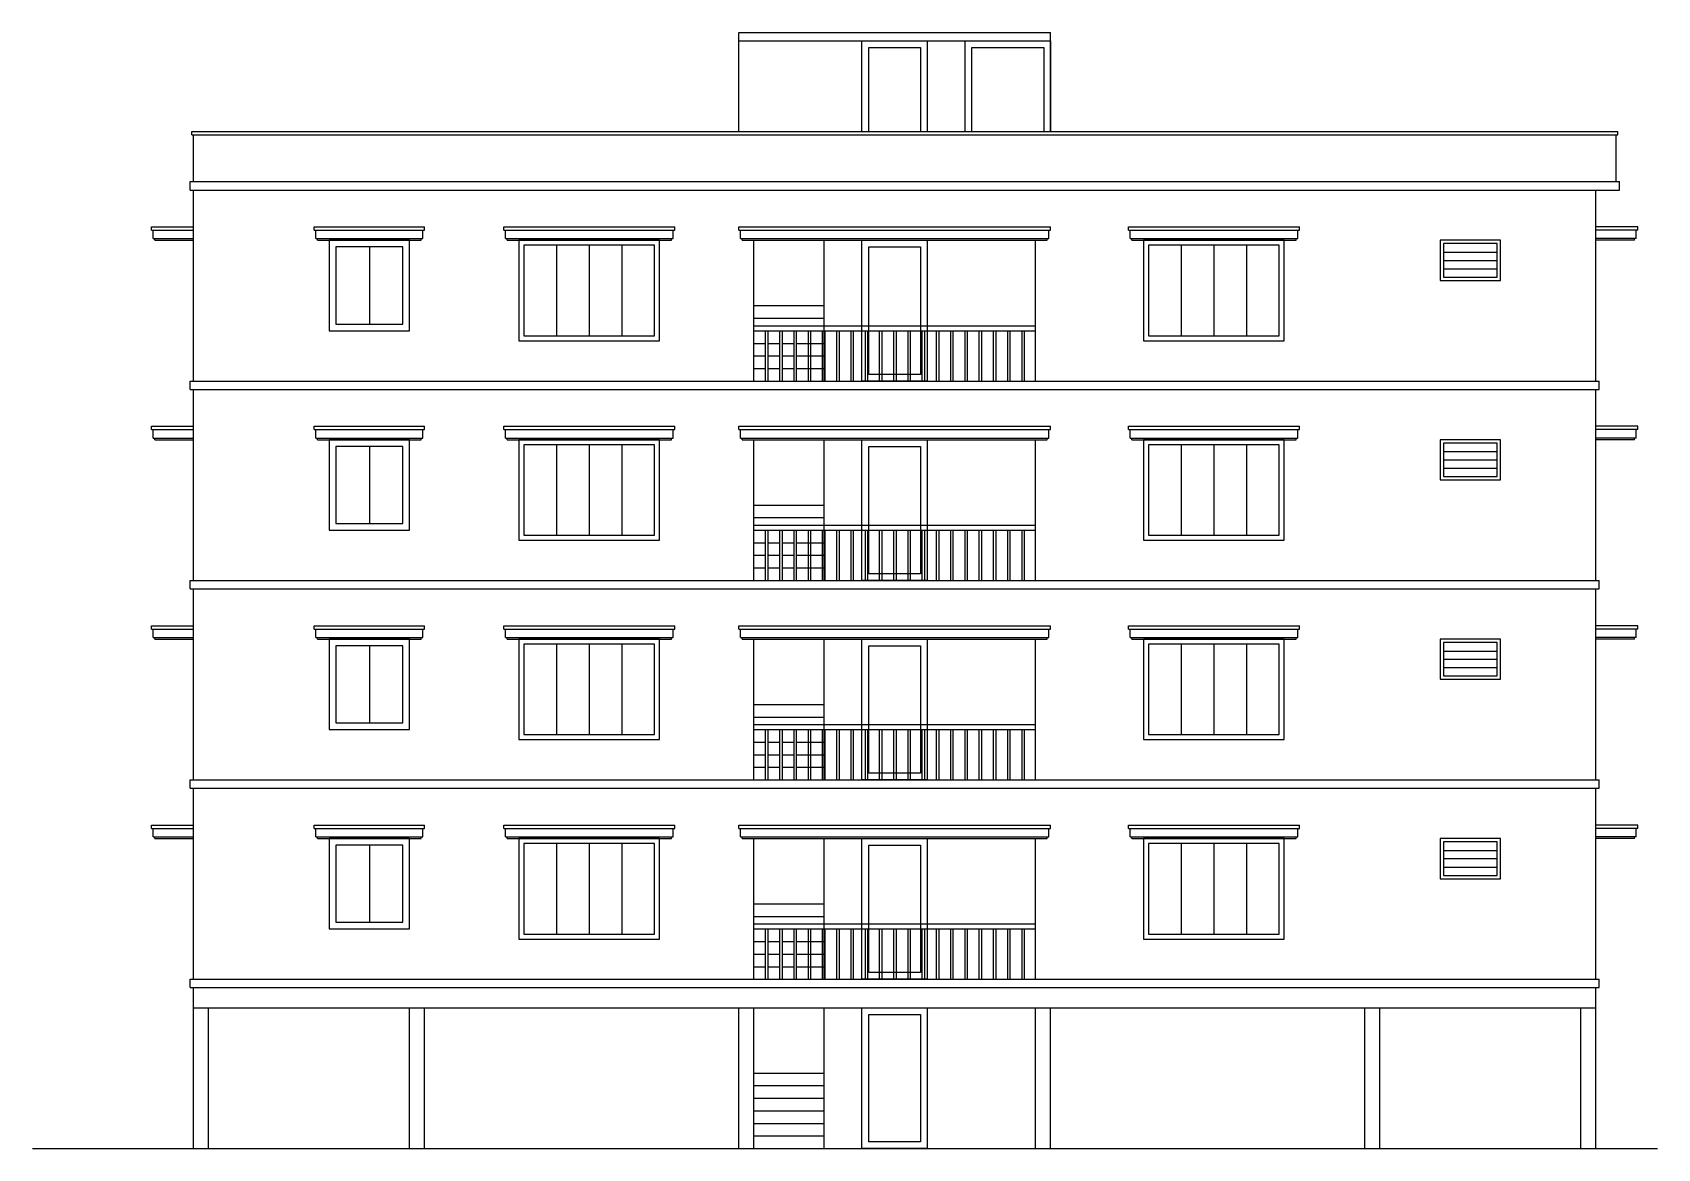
# Model space of a CAD drawing. Header units: metres. Extents: x 516 to 666, y 54 to 108.
# Drawn here: x 516.24 to 540.88, y 76.47 to 93.39 of the extents above; entities that cross this region are included whole.
import ezdxf

# ---------------------------------------------------------------- set-up
doc = ezdxf.new("R2010")
doc.units = ezdxf.units.M
doc.header["$LTSCALE"] = 30
doc.header["$MEASUREMENT"] = 0
doc.layers.get('0').update_dxf_attribs({"linetype": 'CONTINUOUS'})

msp = doc.modelspace()

# ---------------------------------------------------------------- linework, layer by layer
for p, q in [((526.9518, 93.3919), (531.6777, 93.3919)), ((526.9518, 91.8928), (526.9518, 93.3919)), ((531.6777, 91.8928), (531.6777, 93.3919)), ((526.9518, 93.2648), (531.6777, 93.2648)), ((530.3819, 91.8928), (530.3819, 93.2648)), ((518.6561, 91.8928), (540.2783, 91.8928)), ((518.6561, 91.842), (518.6561, 91.8928)), ((518.6561, 91.842), (540.2783, 91.842)), ((518.6815, 91.1306), (518.6815, 91.842)), ((540.2529, 91.1306), (540.2529, 91.842)), ((540.2783, 91.842), (540.2783, 91.8928)), ((518.6307, 91.1306), (539.9988, 91.1306)), ((518.6307, 91.1306), (540.3037, 91.1306)), ((518.6307, 91.0035), (518.6307, 91.1306)), ((518.6307, 91.0035), (518.6307, 91.1306)), ((518.6307, 91.0035), (539.9988, 91.0035)), ((518.6307, 91.0035), (540.3037, 91.0035)), ((518.6815, 88.107), (518.6815, 91.0035)), ((539.948, 88.107), (539.948, 91.0035)), ((540.3037, 91.0035), (540.3037, 91.1306)), ((518.0463, 90.3937), (518.0463, 90.4445)), ((518.0463, 90.4445), (518.6815, 90.4445)), ((520.5109, 90.4445), (522.1878, 90.4445)), ((520.5109, 90.3937), (520.5109, 90.4445)), ((522.1878, 90.3937), (522.1878, 90.4445)), ((523.3883, 90.4445), (525.98, 90.4445)), ((523.3883, 90.3937), (523.3883, 90.4445)), ((525.98, 90.3937), (525.98, 90.4445)), ((526.9518, 90.4445), (531.6777, 90.4445)), ((526.9518, 90.3937), (526.9518, 90.4445)), ((531.6777, 90.3937), (531.6777, 90.4445)), ((532.8601, 90.4445), (535.4517, 90.4445)), ((532.8601, 90.3937), (532.8601, 90.4445)), ((535.4517, 90.3937), (535.4517, 90.4445)), ((540.5832, 90.4445), (539.948, 90.4445)), ((540.5832, 90.3937), (540.5832, 90.4445)), ((518.0463, 90.3937), (518.6815, 90.3937)), ((518.0717, 90.2667), (518.0717, 90.3937)), ((518.0717, 90.2667), (518.6815, 90.2667)), ((518.0971, 90.2413), (518.0971, 90.2667)), ((518.0971, 90.2413), (518.6815, 90.2413)), ((520.5109, 90.3937), (522.1878, 90.3937)), ((520.5363, 90.2667), (520.5363, 90.3937)), ((520.5363, 90.2667), (522.1624, 90.2667)), ((520.5617, 90.2413), (520.5617, 90.2667)), ((520.5617, 90.2413), (522.137, 90.2413)), ((522.137, 90.2413), (522.137, 90.2667)), ((522.1624, 90.2667), (522.1624, 90.3937)), ((523.3883, 90.3937), (525.98, 90.3937)), ((523.4138, 90.2667), (523.4138, 90.3937)), ((523.4138, 90.2667), (525.9546, 90.2667)), ((523.4392, 90.2413), (523.4392, 90.2667)), ((523.4392, 90.2413), (525.9291, 90.2413)), ((525.9291, 90.2413), (525.9291, 90.2667)), ((525.9546, 90.2667), (525.9546, 90.3937)), ((526.9518, 90.3937), (531.6777, 90.3937)), ((526.9772, 90.2667), (526.9772, 90.3937)), ((526.9772, 90.2667), (531.6523, 90.2667)), ((527.0026, 90.2413), (527.0026, 90.2667)), ((527.0026, 90.2413), (531.6269, 90.2413)), ((527.1805, 88.107), (527.1805, 90.2413)), ((528.2476, 88.107), (528.2476, 90.2413)), ((531.449, 88.107), (531.449, 90.2413)), ((531.6269, 90.2413), (531.6269, 90.2667)), ((531.6523, 90.2667), (531.6523, 90.3937)), ((532.8601, 90.3937), (535.4517, 90.3937)), ((532.8855, 90.2667), (532.8855, 90.3937)), ((532.8855, 90.2667), (535.4263, 90.2667)), ((532.9109, 90.2413), (532.9109, 90.2667)), ((532.9109, 90.2413), (535.4009, 90.2413)), ((535.4009, 90.2413), (535.4009, 90.2667)), ((535.4263, 90.2667), (535.4263, 90.3937)), ((540.5832, 90.3937), (539.948, 90.3937)), ((540.5578, 90.2667), (539.948, 90.2667)), ((540.5324, 90.2413), (539.948, 90.2413)), ((540.5324, 90.2413), (540.5324, 90.2667)), ((540.5578, 90.2667), (540.5578, 90.3937)), ((521.3494, 90.1396), (521.3494, 88.9709)), ((524.1887, 90.1651), (524.1887, 88.793)), ((524.6842, 90.1651), (524.6842, 88.793)), ((525.1796, 90.1651), (525.1796, 88.793)), ((533.6604, 90.1651), (533.6604, 88.793)), ((534.1559, 90.1651), (534.1559, 88.793)), ((534.6514, 90.1651), (534.6514, 88.793)), ((537.6359, 90.0604), (538.4489, 90.0604)), ((537.6359, 89.9364), (538.4489, 89.9364)), ((537.6359, 89.8088), (538.4489, 89.8088)), ((527.1805, 89.2504), (528.2476, 89.2504)), ((527.1805, 89.0598), (528.2476, 89.0598)), ((527.1805, 88.9455), (531.449, 88.9455)), ((527.1805, 88.8692), (531.449, 88.8692)), ((527.1805, 88.8692), (528.2476, 88.8692)), ((527.3583, 88.107), (527.3583, 88.8692)), ((527.3965, 88.107), (527.3965, 88.8692)), ((527.5743, 88.107), (527.5743, 88.8692)), ((527.6124, 88.107), (527.6124, 88.8692)), ((527.7903, 88.107), (527.7903, 88.8692)), ((527.8284, 88.107), (527.8284, 88.8692)), ((528.0062, 88.107), (528.0062, 88.8692)), ((528.0444, 88.107), (528.0444, 88.8692)), ((528.2222, 88.107), (528.2222, 88.8692)), ((528.2603, 88.107), (528.2603, 88.8692)), ((528.4382, 88.107), (528.4382, 88.8692)), ((528.4763, 88.107), (528.4763, 88.8692)), ((528.6542, 88.107), (528.6542, 88.8692)), ((528.6923, 88.107), (528.6923, 88.8692)), ((528.8701, 88.107), (528.8701, 88.8692)), ((528.9082, 88.107), (528.9082, 88.8692)), ((529.0861, 88.107), (529.0861, 88.8692)), ((529.1242, 88.107), (529.1242, 88.8692)), ((529.3021, 88.107), (529.3021, 88.8692)), ((529.3402, 88.107), (529.3402, 88.8692)), ((529.518, 88.107), (529.518, 88.8692)), ((529.5561, 88.107), (529.5561, 88.8692)), ((529.734, 88.107), (529.734, 88.8692)), ((529.7721, 88.107), (529.7721, 88.8692)), ((529.95, 88.107), (529.95, 88.8692)), ((529.9881, 88.107), (529.9881, 88.8692)), ((530.1659, 88.107), (530.1659, 88.8692)), ((530.204, 88.107), (530.204, 88.8692)), ((530.3819, 88.107), (530.3819, 88.8692)), ((530.42, 88.107), (530.42, 88.8692)), ((530.5979, 88.107), (530.5979, 88.8692)), ((530.636, 88.107), (530.636, 88.8692)), ((530.8138, 88.107), (530.8138, 88.8692)), ((530.8519, 88.107), (530.8519, 88.8692)), ((531.0298, 88.107), (531.0298, 88.8692)), ((531.0679, 88.107), (531.0679, 88.8692)), ((531.2458, 88.107), (531.2458, 88.8692)), ((531.2839, 88.107), (531.2839, 88.8692)), ((527.1805, 88.6787), (527.3583, 88.6787)), ((527.1805, 88.4881), (527.3583, 88.4881)), ((527.3965, 88.6787), (527.5743, 88.6787)), ((527.3965, 88.4881), (527.5743, 88.4881)), ((527.6124, 88.6787), (527.7903, 88.6787)), ((527.6124, 88.4881), (527.7903, 88.4881)), ((527.8284, 88.6787), (528.2476, 88.6787)), ((527.8284, 88.4881), (528.2476, 88.4881)), ((527.1805, 88.2976), (527.3583, 88.2976)), ((527.3965, 88.2976), (527.5743, 88.2976)), ((527.6124, 88.2976), (527.7903, 88.2976)), ((527.8284, 88.2976), (528.2476, 88.2976)), ((518.6307, 88.107), (539.9988, 88.107)), ((518.6307, 87.98), (518.6307, 88.107)), ((518.6307, 87.98), (539.9988, 87.98)), ((518.6815, 85.0835), (518.6815, 87.98)), ((539.948, 85.0835), (539.948, 87.98)), ((539.9988, 87.98), (539.9988, 88.107)), ((518.0463, 87.3702), (518.0463, 87.421)), ((518.0463, 87.421), (518.6815, 87.421)), ((518.0463, 87.3702), (518.6815, 87.3702)), ((518.0717, 87.2431), (518.0717, 87.3702)), ((518.0717, 87.2431), (518.6815, 87.2431)), ((518.0971, 87.2177), (518.0971, 87.2431)), ((520.5109, 87.421), (522.1878, 87.421)), ((520.5109, 87.3702), (520.5109, 87.421)), ((520.5109, 87.3702), (522.1878, 87.3702)), ((520.5363, 87.2431), (520.5363, 87.3702)), ((520.5363, 87.2431), (522.1624, 87.2431)), ((520.5617, 87.2177), (520.5617, 87.2431)), ((522.137, 87.2177), (522.137, 87.2431)), ((522.1624, 87.2431), (522.1624, 87.3702)), ((522.1878, 87.3702), (522.1878, 87.421)), ((523.3883, 87.421), (525.98, 87.421)), ((523.3883, 87.3702), (523.3883, 87.421)), ((523.3883, 87.3702), (525.98, 87.3702)), ((523.4138, 87.2431), (523.4138, 87.3702)), ((523.4138, 87.2431), (525.9546, 87.2431)), ((523.4392, 87.2177), (523.4392, 87.2431)), ((525.9291, 87.2177), (525.9291, 87.2431)), ((525.9546, 87.2431), (525.9546, 87.3702)), ((525.98, 87.3702), (525.98, 87.421)), ((526.9518, 87.421), (531.6777, 87.421)), ((526.9518, 87.3702), (526.9518, 87.421)), ((526.9518, 87.3702), (531.6777, 87.3702)), ((526.9772, 87.2431), (526.9772, 87.3702)), ((526.9772, 87.2431), (531.6523, 87.2431)), ((527.0026, 87.2177), (527.0026, 87.2431)), ((531.6269, 87.2177), (531.6269, 87.2431)), ((531.6523, 87.2431), (531.6523, 87.3702)), ((531.6777, 87.3702), (531.6777, 87.421)), ((532.8601, 87.421), (535.4517, 87.421)), ((532.8601, 87.3702), (532.8601, 87.421)), ((532.8601, 87.3702), (535.4517, 87.3702)), ((532.8855, 87.2431), (532.8855, 87.3702)), ((532.8855, 87.2431), (535.4263, 87.2431)), ((532.9109, 87.2177), (532.9109, 87.2431)), ((535.4009, 87.2177), (535.4009, 87.2431)), ((535.4263, 87.2431), (535.4263, 87.3702)), ((535.4517, 87.3702), (535.4517, 87.421)), ((540.5832, 87.421), (539.948, 87.421)), ((540.5832, 87.3702), (539.948, 87.3702)), ((540.5578, 87.2431), (539.948, 87.2431)), ((540.5324, 87.2177), (540.5324, 87.2431)), ((540.5578, 87.2431), (540.5578, 87.3702)), ((540.5832, 87.3702), (540.5832, 87.421)), ((518.0971, 87.2177), (518.6815, 87.2177)), ((520.5617, 87.2177), (522.137, 87.2177)), ((521.3494, 87.1161), (521.3494, 85.9473)), ((523.4392, 87.2177), (525.9291, 87.2177)), ((524.1887, 87.1415), (524.1887, 85.7695)), ((524.6842, 87.1415), (524.6842, 85.7695)), ((525.1796, 87.1415), (525.1796, 85.7695)), ((527.0026, 87.2177), (531.6269, 87.2177)), ((527.1805, 85.0835), (527.1805, 87.2177)), ((528.2476, 85.0835), (528.2476, 87.2177)), ((531.449, 85.0835), (531.449, 87.2177)), ((532.9109, 87.2177), (535.4009, 87.2177)), ((533.6604, 87.1415), (533.6604, 85.7695)), ((534.1559, 87.1415), (534.1559, 85.7695)), ((534.6514, 87.1415), (534.6514, 85.7695)), ((537.6359, 87.0369), (538.4489, 87.0369)), ((540.5324, 87.2177), (539.948, 87.2177)), ((537.6359, 86.9128), (538.4489, 86.9128)), ((537.6359, 86.7852), (538.4489, 86.7852)), ((527.1805, 86.2268), (528.2476, 86.2268)), ((527.1805, 86.0363), (528.2476, 86.0363)), ((527.1805, 85.9219), (531.449, 85.9219)), ((527.1805, 85.8457), (531.449, 85.8457)), ((527.1805, 85.8457), (528.2476, 85.8457)), ((527.3583, 85.0835), (527.3583, 85.8457)), ((527.3965, 85.0835), (527.3965, 85.8457)), ((527.5743, 85.0835), (527.5743, 85.8457)), ((527.6124, 85.0835), (527.6124, 85.8457)), ((527.7903, 85.0835), (527.7903, 85.8457)), ((527.8284, 85.0835), (527.8284, 85.8457)), ((528.0062, 85.0835), (528.0062, 85.8457)), ((528.0444, 85.0835), (528.0444, 85.8457)), ((528.2222, 85.0835), (528.2222, 85.8457)), ((528.2603, 85.0835), (528.2603, 85.8457)), ((528.4382, 85.0835), (528.4382, 85.8457)), ((528.4763, 85.0835), (528.4763, 85.8457)), ((528.6542, 85.0835), (528.6542, 85.8457)), ((528.6923, 85.0835), (528.6923, 85.8457)), ((528.8701, 85.0835), (528.8701, 85.8457)), ((528.9082, 85.0835), (528.9082, 85.8457)), ((529.0861, 85.0835), (529.0861, 85.8457)), ((529.1242, 85.0835), (529.1242, 85.8457)), ((529.3021, 85.0835), (529.3021, 85.8457)), ((529.3402, 85.0835), (529.3402, 85.8457)), ((529.518, 85.0835), (529.518, 85.8457)), ((529.5561, 85.0835), (529.5561, 85.8457)), ((529.734, 85.0835), (529.734, 85.8457)), ((529.7721, 85.0835), (529.7721, 85.8457)), ((529.95, 85.0835), (529.95, 85.8457)), ((529.9881, 85.0835), (529.9881, 85.8457)), ((530.1659, 85.0835), (530.1659, 85.8457)), ((530.204, 85.0835), (530.204, 85.8457)), ((530.3819, 85.0835), (530.3819, 85.8457)), ((530.42, 85.0835), (530.42, 85.8457)), ((530.5979, 85.0835), (530.5979, 85.8457)), ((530.636, 85.0835), (530.636, 85.8457)), ((530.8138, 85.0835), (530.8138, 85.8457)), ((530.8519, 85.0835), (530.8519, 85.8457)), ((531.0298, 85.0835), (531.0298, 85.8457)), ((531.0679, 85.0835), (531.0679, 85.8457)), ((531.2458, 85.0835), (531.2458, 85.8457)), ((531.2839, 85.0835), (531.2839, 85.8457)), ((527.1805, 85.6551), (527.3583, 85.6551)), ((527.3965, 85.6551), (527.5743, 85.6551)), ((527.6124, 85.6551), (527.7903, 85.6551)), ((527.8284, 85.6551), (528.2476, 85.6551)), ((527.1805, 85.4646), (527.3583, 85.4646)), ((527.1805, 85.274), (527.3583, 85.274)), ((527.3965, 85.4646), (527.5743, 85.4646)), ((527.3965, 85.274), (527.5743, 85.274)), ((527.6124, 85.4646), (527.7903, 85.4646)), ((527.6124, 85.274), (527.7903, 85.274)), ((527.8284, 85.4646), (528.2476, 85.4646)), ((527.8284, 85.274), (528.2476, 85.274)), ((518.6307, 85.0835), (539.9988, 85.0835)), ((518.6307, 85.0835), (539.9988, 85.0835)), ((518.6307, 84.9564), (518.6307, 85.0835)), ((539.9988, 84.9564), (539.9988, 85.0835)), ((518.6307, 84.9564), (539.9988, 84.9564)), ((518.6307, 84.9564), (539.9988, 84.9564)), ((518.6815, 82.0599), (518.6815, 84.9564)), ((539.948, 82.0599), (539.948, 84.9564)), ((518.0463, 84.3466), (518.0463, 84.3974)), ((518.0463, 84.3974), (518.6815, 84.3974)), ((518.0463, 84.3466), (518.6815, 84.3466)), ((518.0717, 84.2196), (518.0717, 84.3466)), ((520.5109, 84.3974), (522.1878, 84.3974)), ((520.5109, 84.3466), (520.5109, 84.3974)), ((520.5109, 84.3466), (522.1878, 84.3466)), ((520.5363, 84.2196), (520.5363, 84.3466)), ((522.1624, 84.2196), (522.1624, 84.3466)), ((522.1878, 84.3466), (522.1878, 84.3974)), ((523.3883, 84.3974), (525.98, 84.3974)), ((523.3883, 84.3466), (523.3883, 84.3974)), ((523.3883, 84.3466), (525.98, 84.3466)), ((523.4138, 84.2196), (523.4138, 84.3466)), ((525.9546, 84.2196), (525.9546, 84.3466)), ((525.98, 84.3466), (525.98, 84.3974)), ((526.9518, 84.3974), (531.6777, 84.3974)), ((526.9518, 84.3466), (526.9518, 84.3974)), ((526.9518, 84.3466), (531.6777, 84.3466)), ((526.9772, 84.2196), (526.9772, 84.3466)), ((531.6523, 84.2196), (531.6523, 84.3466)), ((531.6777, 84.3466), (531.6777, 84.3974)), ((532.8601, 84.3974), (535.4517, 84.3974)), ((532.8601, 84.3466), (532.8601, 84.3974)), ((532.8601, 84.3466), (535.4517, 84.3466)), ((532.8855, 84.2196), (532.8855, 84.3466)), ((535.4263, 84.2196), (535.4263, 84.3466)), ((535.4517, 84.3466), (535.4517, 84.3974)), ((540.5832, 84.3974), (539.948, 84.3974)), ((540.5832, 84.3466), (539.948, 84.3466)), ((540.5578, 84.2196), (540.5578, 84.3466)), ((540.5832, 84.3466), (540.5832, 84.3974)), ((518.0717, 84.2196), (518.6815, 84.2196)), ((518.0971, 84.1942), (518.0971, 84.2196)), ((518.0971, 84.1942), (518.6815, 84.1942)), ((520.5363, 84.2196), (522.1624, 84.2196)), ((520.5617, 84.1942), (520.5617, 84.2196)), ((520.5617, 84.1942), (522.137, 84.1942)), ((521.3494, 84.0925), (521.3494, 82.9238)), ((522.137, 84.1942), (522.137, 84.2196)), ((523.4138, 84.2196), (525.9546, 84.2196)), ((523.4392, 84.1942), (523.4392, 84.2196)), ((523.4392, 84.1942), (525.9291, 84.1942)), ((524.1887, 84.118), (524.1887, 82.7459)), ((524.6842, 84.118), (524.6842, 82.7459)), ((525.1796, 84.118), (525.1796, 82.7459)), ((525.9291, 84.1942), (525.9291, 84.2196)), ((526.9772, 84.2196), (531.6523, 84.2196)), ((527.0026, 84.1942), (527.0026, 84.2196)), ((527.0026, 84.1942), (531.6269, 84.1942)), ((527.1805, 82.0599), (527.1805, 84.1942)), ((528.2476, 82.0599), (528.2476, 84.1942)), ((531.449, 82.0599), (531.449, 84.1942)), ((531.6269, 84.1942), (531.6269, 84.2196)), ((532.8855, 84.2196), (535.4263, 84.2196)), ((532.9109, 84.1942), (532.9109, 84.2196)), ((532.9109, 84.1942), (535.4009, 84.1942)), ((533.6604, 84.118), (533.6604, 82.7459)), ((534.1559, 84.118), (534.1559, 82.7459)), ((534.6514, 84.118), (534.6514, 82.7459)), ((535.4009, 84.1942), (535.4009, 84.2196)), ((540.5578, 84.2196), (539.948, 84.2196)), ((540.5324, 84.1942), (539.948, 84.1942)), ((540.5324, 84.1942), (540.5324, 84.2196)), ((537.6359, 84.0133), (538.4489, 84.0133)), ((537.6359, 83.8893), (538.4489, 83.8893)), ((537.6359, 83.7617), (538.4489, 83.7617)), ((527.1805, 83.2033), (528.2476, 83.2033)), ((527.1805, 83.0127), (528.2476, 83.0127)), ((527.1805, 82.8984), (531.449, 82.8984)), ((527.1805, 82.8221), (531.449, 82.8221)), ((527.1805, 82.8221), (528.2476, 82.8221)), ((527.3583, 82.0599), (527.3583, 82.8221)), ((527.3965, 82.0599), (527.3965, 82.8221)), ((527.5743, 82.0599), (527.5743, 82.8221)), ((527.6124, 82.0599), (527.6124, 82.8221)), ((527.7903, 82.0599), (527.7903, 82.8221)), ((527.8284, 82.0599), (527.8284, 82.8221)), ((528.0062, 82.0599), (528.0062, 82.8221)), ((528.0444, 82.0599), (528.0444, 82.8221)), ((528.2222, 82.0599), (528.2222, 82.8221)), ((528.2603, 82.0599), (528.2603, 82.8221)), ((528.4382, 82.0599), (528.4382, 82.8221)), ((528.4763, 82.0599), (528.4763, 82.8221)), ((528.6542, 82.0599), (528.6542, 82.8221)), ((528.6923, 82.0599), (528.6923, 82.8221)), ((528.8701, 82.0599), (528.8701, 82.8221)), ((528.9082, 82.0599), (528.9082, 82.8221)), ((529.0861, 82.0599), (529.0861, 82.8221)), ((529.1242, 82.0599), (529.1242, 82.8221)), ((529.3021, 82.0599), (529.3021, 82.8221)), ((529.3402, 82.0599), (529.3402, 82.8221)), ((529.518, 82.0599), (529.518, 82.8221)), ((529.5561, 82.0599), (529.5561, 82.8221)), ((529.734, 82.0599), (529.734, 82.8221)), ((529.7721, 82.0599), (529.7721, 82.8221)), ((529.95, 82.0599), (529.95, 82.8221)), ((529.9881, 82.0599), (529.9881, 82.8221)), ((530.1659, 82.0599), (530.1659, 82.8221)), ((530.204, 82.0599), (530.204, 82.8221)), ((530.3819, 82.0599), (530.3819, 82.8221)), ((530.42, 82.0599), (530.42, 82.8221)), ((530.5979, 82.0599), (530.5979, 82.8221)), ((530.636, 82.0599), (530.636, 82.8221)), ((530.8138, 82.0599), (530.8138, 82.8221)), ((530.8519, 82.0599), (530.8519, 82.8221)), ((531.0298, 82.0599), (531.0298, 82.8221)), ((531.0679, 82.0599), (531.0679, 82.8221)), ((531.2458, 82.0599), (531.2458, 82.8221)), ((531.2839, 82.0599), (531.2839, 82.8221)), ((527.1805, 82.6316), (527.3583, 82.6316)), ((527.3965, 82.6316), (527.5743, 82.6316)), ((527.6124, 82.6316), (527.7903, 82.6316)), ((527.8284, 82.6316), (528.2476, 82.6316)), ((527.1805, 82.441), (527.3583, 82.441)), ((527.3965, 82.441), (527.5743, 82.441)), ((527.6124, 82.441), (527.7903, 82.441)), ((527.8284, 82.441), (528.2476, 82.441)), ((518.6307, 82.0599), (539.9988, 82.0599)), ((518.6307, 81.9329), (518.6307, 82.0599)), ((527.1805, 82.2505), (527.3583, 82.2505)), ((527.3965, 82.2505), (527.5743, 82.2505)), ((527.6124, 82.2505), (527.7903, 82.2505)), ((527.8284, 82.2505), (528.2476, 82.2505)), ((539.9988, 81.9329), (539.9988, 82.0599)), ((518.6307, 81.9329), (539.9988, 81.9329)), ((518.6815, 79.0364), (518.6815, 81.9329)), ((539.948, 79.0364), (539.948, 81.9329)), ((518.0463, 81.3231), (518.0463, 81.3739)), ((518.0463, 81.3739), (518.6815, 81.3739)), ((518.0463, 81.3231), (518.6815, 81.3231)), ((518.0717, 81.196), (518.0717, 81.3231)), ((520.5109, 81.3739), (522.1878, 81.3739)), ((520.5109, 81.3231), (520.5109, 81.3739)), ((520.5109, 81.3231), (522.1878, 81.3231)), ((520.5363, 81.196), (520.5363, 81.3231)), ((522.1624, 81.196), (522.1624, 81.3231)), ((522.1878, 81.3231), (522.1878, 81.3739)), ((523.3883, 81.3739), (525.98, 81.3739)), ((523.3883, 81.3231), (523.3883, 81.3739)), ((523.3883, 81.3231), (525.98, 81.3231)), ((523.4138, 81.196), (523.4138, 81.3231)), ((525.9546, 81.196), (525.9546, 81.3231)), ((525.98, 81.3231), (525.98, 81.3739)), ((526.9518, 81.3739), (531.6777, 81.3739)), ((526.9518, 81.3231), (526.9518, 81.3739)), ((526.9518, 81.3231), (531.6777, 81.3231)), ((526.9772, 81.196), (526.9772, 81.3231)), ((531.6523, 81.196), (531.6523, 81.3231)), ((531.6777, 81.3231), (531.6777, 81.3739)), ((532.8601, 81.3739), (535.4517, 81.3739)), ((532.8601, 81.3231), (532.8601, 81.3739)), ((532.8601, 81.3231), (535.4517, 81.3231)), ((532.8855, 81.196), (532.8855, 81.3231)), ((535.4263, 81.196), (535.4263, 81.3231)), ((535.4517, 81.3231), (535.4517, 81.3739)), ((540.5832, 81.3739), (539.948, 81.3739)), ((540.5832, 81.3231), (539.948, 81.3231)), ((540.5578, 81.196), (540.5578, 81.3231)), ((540.5832, 81.3231), (540.5832, 81.3739)), ((518.0717, 81.196), (518.6815, 81.196)), ((518.0971, 81.1706), (518.0971, 81.196)), ((518.0971, 81.1706), (518.6815, 81.1706)), ((520.5363, 81.196), (522.1624, 81.196)), ((520.5617, 81.1706), (520.5617, 81.196)), ((520.5617, 81.1706), (522.137, 81.1706)), ((521.3494, 81.069), (521.3494, 79.9002)), ((522.137, 81.1706), (522.137, 81.196)), ((523.4138, 81.196), (525.9546, 81.196)), ((523.4392, 81.1706), (523.4392, 81.196)), ((523.4392, 81.1706), (525.9291, 81.1706)), ((524.1887, 81.0944), (524.1887, 79.7224)), ((524.6842, 81.0944), (524.6842, 79.7224)), ((525.1796, 81.0944), (525.1796, 79.7224)), ((525.9291, 81.1706), (525.9291, 81.196)), ((526.9772, 81.196), (531.6523, 81.196)), ((527.0026, 81.1706), (527.0026, 81.196)), ((527.0026, 81.1706), (531.6269, 81.1706)), ((527.1805, 79.0364), (527.1805, 81.1706)), ((528.2476, 79.0364), (528.2476, 81.1706)), ((531.449, 79.0364), (531.449, 81.1706)), ((531.6269, 81.1706), (531.6269, 81.196)), ((532.8855, 81.196), (535.4263, 81.196)), ((532.9109, 81.1706), (532.9109, 81.196)), ((532.9109, 81.1706), (535.4009, 81.1706)), ((533.6604, 81.0944), (533.6604, 79.7224)), ((534.1559, 81.0944), (534.1559, 79.7224)), ((534.6514, 81.0944), (534.6514, 79.7224)), ((535.4009, 81.1706), (535.4009, 81.196)), ((540.5578, 81.196), (539.948, 81.196)), ((540.5324, 81.1706), (539.948, 81.1706)), ((540.5324, 81.1706), (540.5324, 81.196)), ((537.6359, 80.9898), (538.4489, 80.9898)), ((537.6359, 80.8657), (538.4489, 80.8657)), ((537.6359, 80.7381), (538.4489, 80.7381)), ((527.1805, 80.1797), (528.2476, 80.1797)), ((527.1805, 79.9892), (528.2476, 79.9892)), ((527.1805, 79.8748), (531.449, 79.8748)), ((527.1805, 79.7986), (531.449, 79.7986)), ((527.1805, 79.7986), (528.2476, 79.7986)), ((527.1805, 79.608), (527.3583, 79.608)), ((527.3583, 79.0364), (527.3583, 79.7986)), ((527.3965, 79.0364), (527.3965, 79.7986)), ((527.3965, 79.608), (527.5743, 79.608)), ((527.5743, 79.0364), (527.5743, 79.7986)), ((527.6124, 79.0364), (527.6124, 79.7986)), ((527.6124, 79.608), (527.7903, 79.608)), ((527.7903, 79.0364), (527.7903, 79.7986)), ((527.8284, 79.0364), (527.8284, 79.7986)), ((527.8284, 79.608), (528.2476, 79.608)), ((528.0062, 79.0364), (528.0062, 79.7986)), ((528.0444, 79.0364), (528.0444, 79.7986)), ((528.2222, 79.0364), (528.2222, 79.7986)), ((528.2603, 79.0364), (528.2603, 79.7986)), ((528.4382, 79.0364), (528.4382, 79.7986)), ((528.4763, 79.0364), (528.4763, 79.7986)), ((528.6542, 79.0364), (528.6542, 79.7986)), ((528.6923, 79.0364), (528.6923, 79.7986)), ((528.8701, 79.0364), (528.8701, 79.7986)), ((528.9082, 79.0364), (528.9082, 79.7986)), ((529.0861, 79.0364), (529.0861, 79.7986)), ((529.1242, 79.0364), (529.1242, 79.7986)), ((529.3021, 79.0364), (529.3021, 79.7986)), ((529.3402, 79.0364), (529.3402, 79.7986)), ((529.518, 79.0364), (529.518, 79.7986)), ((529.5561, 79.0364), (529.5561, 79.7986)), ((529.734, 79.0364), (529.734, 79.7986)), ((529.7721, 79.0364), (529.7721, 79.7986)), ((529.95, 79.0364), (529.95, 79.7986)), ((529.9881, 79.0364), (529.9881, 79.7986)), ((530.1659, 79.0364), (530.1659, 79.7986)), ((530.204, 79.0364), (530.204, 79.7986)), ((530.3819, 79.0364), (530.3819, 79.7986)), ((530.42, 79.0364), (530.42, 79.7986)), ((530.5979, 79.0364), (530.5979, 79.7986)), ((530.636, 79.0364), (530.636, 79.7986)), ((530.8138, 79.0364), (530.8138, 79.7986)), ((530.8519, 79.0364), (530.8519, 79.7986)), ((531.0298, 79.0364), (531.0298, 79.7986)), ((531.0679, 79.0364), (531.0679, 79.7986)), ((531.2458, 79.0364), (531.2458, 79.7986)), ((531.2839, 79.0364), (531.2839, 79.7986)), ((527.1805, 79.4175), (527.3583, 79.4175)), ((527.3965, 79.4175), (527.5743, 79.4175)), ((527.6124, 79.4175), (527.7903, 79.4175)), ((527.8284, 79.4175), (528.2476, 79.4175)), ((527.1805, 79.2269), (527.3583, 79.2269)), ((527.3965, 79.2269), (527.5743, 79.2269)), ((527.6124, 79.2269), (527.7903, 79.2269)), ((527.8284, 79.2269), (528.2476, 79.2269)), ((518.6307, 79.0364), (539.9988, 79.0364)), ((518.6307, 78.9093), (518.6307, 79.0364)), ((518.6307, 78.9093), (539.9988, 78.9093)), ((518.6815, 76.4701), (518.6815, 78.9093)), ((539.948, 76.4701), (539.948, 78.9093)), ((539.9988, 78.9093), (539.9988, 79.0364)), ((518.6815, 78.6044), (539.948, 78.6044)), ((518.9102, 76.4701), (518.9102, 78.6044)), ((521.9591, 76.4701), (521.9591, 78.6044)), ((522.1878, 76.4701), (522.1878, 78.6044)), ((526.9518, 76.4701), (526.9518, 78.6044)), ((526.9518, 76.4701), (526.9518, 78.6044)), ((527.1805, 76.4701), (527.1805, 78.6044)), ((528.2476, 76.4701), (528.2476, 78.6044)), ((531.449, 76.4701), (531.449, 78.6044)), ((531.6777, 76.4701), (531.6777, 78.6044)), ((536.4417, 76.4701), (536.4417, 78.6044)), ((536.6704, 76.4701), (536.6704, 78.6044)), ((539.7193, 76.4701), (539.7193, 78.6044)), ((527.1805, 77.6135), (528.2476, 77.6135)), ((527.1805, 77.4229), (528.2476, 77.4229)), ((527.1805, 77.2324), (528.2476, 77.2324)), ((527.1805, 77.0418), (528.2476, 77.0418)), ((527.1805, 76.8513), (528.2476, 76.8513)), ((527.1805, 76.6607), (528.2476, 76.6607)), ((516.2415, 76.4701), (540.882, 76.4701))]:
    msp.add_line(p, q)
for points in [[(528.8193, 91.8928), (528.8193, 93.2648), (529.8102, 93.2648), (529.8102, 91.8928)], [(528.9209, 91.8928), (528.9209, 93.1632), (529.7086, 93.1632), (529.7086, 91.8928)], [(530.3819, 91.8928), (530.3819, 93.2648), (531.6777, 93.2648), (531.6777, 91.8928)], [(530.4835, 91.8928), (530.4835, 93.1632), (531.5761, 93.1632), (531.5761, 91.8928)]]:
    msp.add_lwpolyline(points)
for points in [[(520.7396, 88.8692), (521.9591, 88.8692), (521.9591, 90.2413), (520.7396, 90.2413)], [(523.617, 88.7168), (525.7513, 88.7168), (525.7513, 90.2413), (523.617, 90.2413)], [(528.8193, 90.2413), (529.8102, 90.2413), (529.8102, 88.107), (528.8193, 88.107)], [(533.0888, 88.7168), (535.223, 88.7168), (535.223, 90.2413), (533.0888, 90.2413)], [(537.5851, 89.6315), (538.4998, 89.6315), (538.4998, 90.2413), (537.5851, 90.2413)], [(537.6359, 89.6823), (538.4489, 89.6823), (538.4489, 90.1905), (537.6359, 90.1905)], [(520.8412, 88.9709), (521.8575, 88.9709), (521.8575, 90.1396), (520.8412, 90.1396)], [(523.6932, 88.793), (525.6751, 88.793), (525.6751, 90.1651), (523.6932, 90.1651)], [(528.9209, 90.1396), (529.7086, 90.1396), (529.7086, 88.2086), (528.9209, 88.2086)], [(533.165, 88.793), (535.1468, 88.793), (535.1468, 90.1651), (533.165, 90.1651)], [(520.7396, 85.8457), (521.9591, 85.8457), (521.9591, 87.2177), (520.7396, 87.2177)], [(520.8412, 85.9473), (521.8575, 85.9473), (521.8575, 87.1161), (520.8412, 87.1161)], [(523.617, 85.6932), (525.7513, 85.6932), (525.7513, 87.2177), (523.617, 87.2177)], [(523.6932, 85.7695), (525.6751, 85.7695), (525.6751, 87.1415), (523.6932, 87.1415)], [(528.8193, 87.2177), (529.8102, 87.2177), (529.8102, 85.0835), (528.8193, 85.0835)], [(528.9209, 87.1161), (529.7086, 87.1161), (529.7086, 85.1851), (528.9209, 85.1851)], [(533.0888, 85.6932), (535.223, 85.6932), (535.223, 87.2177), (533.0888, 87.2177)], [(533.165, 85.7695), (535.1468, 85.7695), (535.1468, 87.1415), (533.165, 87.1415)], [(537.5851, 86.6079), (538.4998, 86.6079), (538.4998, 87.2177), (537.5851, 87.2177)], [(537.6359, 86.6588), (538.4489, 86.6588), (538.4489, 87.1669), (537.6359, 87.1669)], [(520.7396, 82.8221), (521.9591, 82.8221), (521.9591, 84.1942), (520.7396, 84.1942)], [(520.8412, 82.9238), (521.8575, 82.9238), (521.8575, 84.0925), (520.8412, 84.0925)], [(523.617, 82.6697), (525.7513, 82.6697), (525.7513, 84.1942), (523.617, 84.1942)], [(523.6932, 82.7459), (525.6751, 82.7459), (525.6751, 84.118), (523.6932, 84.118)], [(528.8193, 84.1942), (529.8102, 84.1942), (529.8102, 82.0599), (528.8193, 82.0599)], [(528.9209, 84.0925), (529.7086, 84.0925), (529.7086, 82.1615), (528.9209, 82.1615)], [(533.0888, 82.6697), (535.223, 82.6697), (535.223, 84.1942), (533.0888, 84.1942)], [(533.165, 82.7459), (535.1468, 82.7459), (535.1468, 84.118), (533.165, 84.118)], [(537.5851, 83.5844), (538.4998, 83.5844), (538.4998, 84.1942), (537.5851, 84.1942)], [(537.6359, 83.6352), (538.4489, 83.6352), (538.4489, 84.1434), (537.6359, 84.1434)], [(520.7396, 79.7986), (521.9591, 79.7986), (521.9591, 81.1706), (520.7396, 81.1706)], [(520.8412, 79.9002), (521.8575, 79.9002), (521.8575, 81.069), (520.8412, 81.069)], [(523.617, 79.6461), (525.7513, 79.6461), (525.7513, 81.1706), (523.617, 81.1706)], [(523.6932, 79.7224), (525.6751, 79.7224), (525.6751, 81.0944), (523.6932, 81.0944)], [(528.8193, 81.1706), (529.8102, 81.1706), (529.8102, 79.0364), (528.8193, 79.0364)], [(528.9209, 81.069), (529.7086, 81.069), (529.7086, 79.138), (528.9209, 79.138)], [(533.0888, 79.6461), (535.223, 79.6461), (535.223, 81.1706), (533.0888, 81.1706)], [(533.165, 79.7224), (535.1468, 79.7224), (535.1468, 81.0944), (533.165, 81.0944)], [(537.5851, 80.5608), (538.4998, 80.5608), (538.4998, 81.1706), (537.5851, 81.1706)], [(537.6359, 80.6116), (538.4489, 80.6116), (538.4489, 81.1198), (537.6359, 81.1198)], [(528.8193, 78.6044), (529.8102, 78.6044), (529.8102, 76.4701), (528.8193, 76.4701)], [(528.9209, 78.5028), (529.7086, 78.5028), (529.7086, 76.5718), (528.9209, 76.5718)]]:
    msp.add_lwpolyline(points, close=True)

doc.saveas('drawing.dxf')
